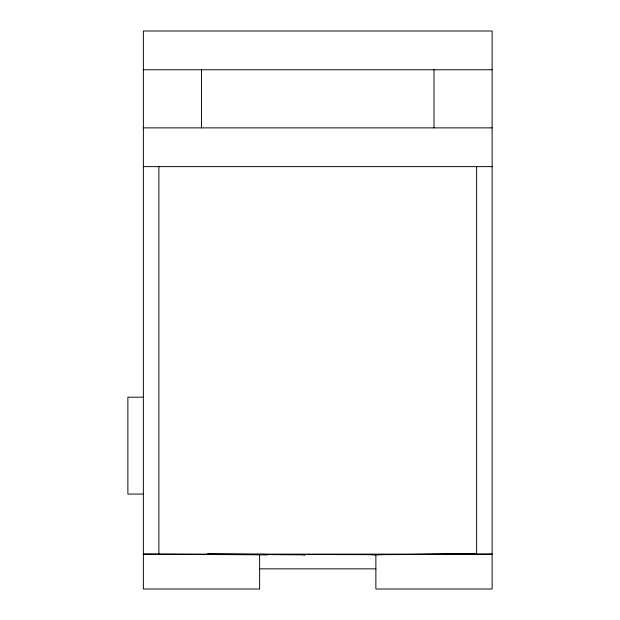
<?xml version="1.0" encoding="UTF-8"?>
<svg xmlns="http://www.w3.org/2000/svg" width="620" height="620" viewBox="0 0 620 620"><rect width="100%" height="100%" fill="white"/><g stroke="black" fill="none" stroke-linecap="round" stroke-linejoin="round"><path stroke-width="0.93" d="M375.875 554.668L307.202 554.513M267.321 554.861L143.375 554.125L461.861 554.125M391.228 554.543L476.625 554.125L476.625 166.625M382.625 554.59L375.875 554.629L375.875 589L492.125 589L492.125 31L143.375 31L143.375 589L259.625 589L259.625 554.513L267.344 554.528M391.329 554.551L492.125 554.125L391.243 554.543M143.375 69.75L492.125 69.75M143.375 127.875L492.125 127.875M143.375 166.625L492.125 166.625M143.375 397.188L127.875 397.188L127.875 494.062L143.375 494.062M474.409 554.125L375.232 554.691L375.875 554.9L368.807 554.513M369.396 554.621L372.062 554.606M259.625 568.85L375.875 568.85M267.112 554.373L207.305 554.125L305.211 554.885L302.684 554.606M434 69.75L434 127.875M201.5 69.75L201.5 127.875M158.875 166.625L158.875 554.125M380.672 554.59L375.875 554.613L380.68 554.59"/></g></svg>
